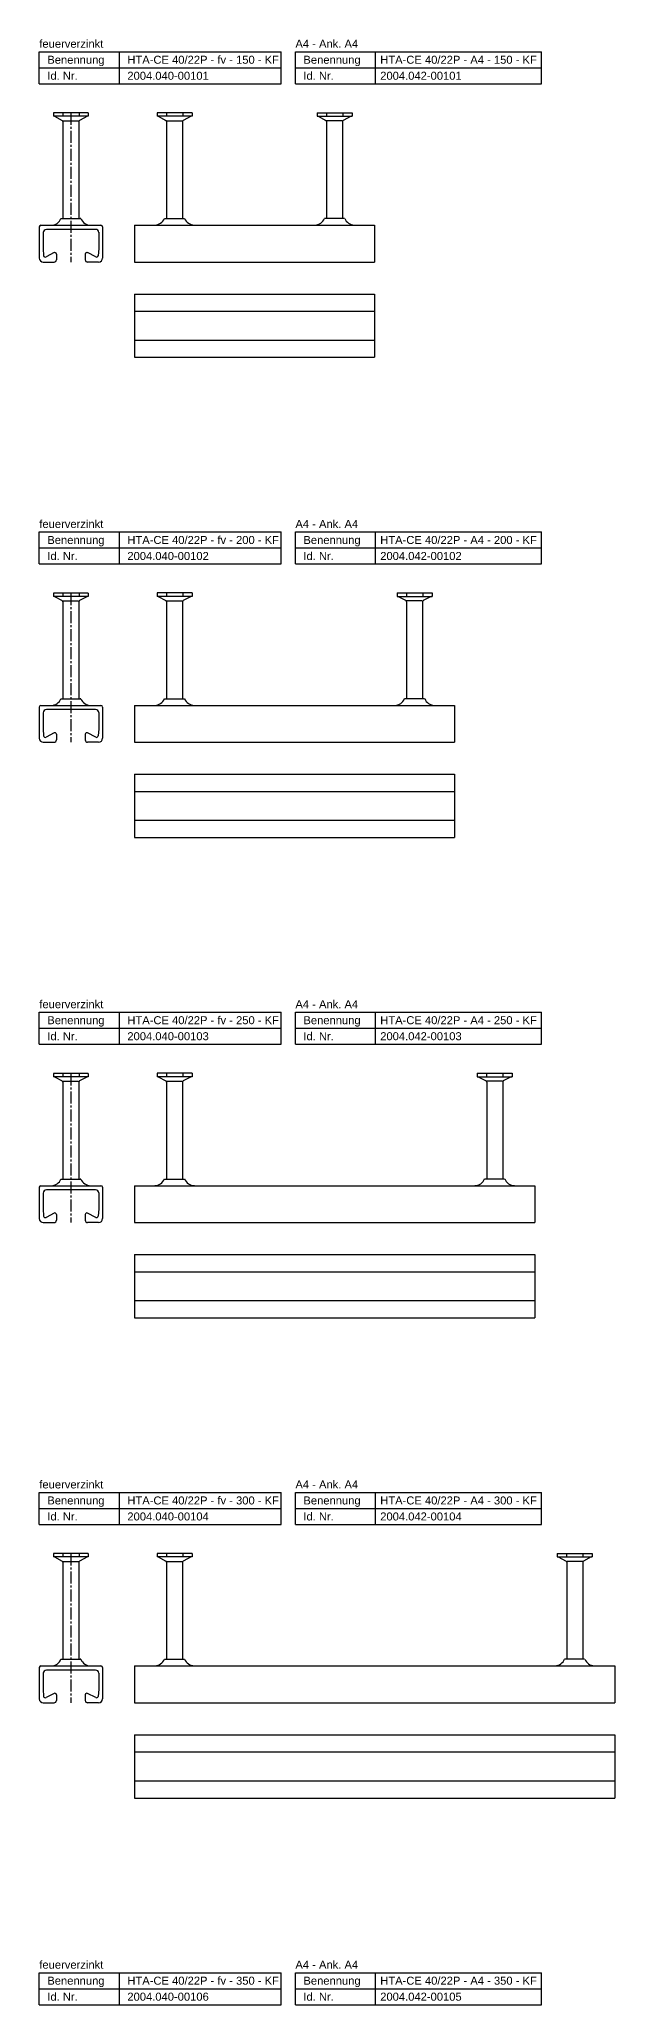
# Model space of a CAD drawing. Header units: millimetres. Extents: x 7205 to 13335, y -2256 to 2742.
# Drawn here: x 7205 to 7565, y 1515 to 2742 of the extents above; entities that cross this region are included whole.
import ezdxf

# ---------------------------------------------------------------- set-up
doc = ezdxf.new("R2010")
doc.units = ezdxf.units.MM
doc.header["$LTSCALE"] = 10
doc.header["$PDMODE"] = 35
doc.linetypes.add('MITTE2', pattern=[1.125, 0.75, -0.125, 0.125, -0.125])
doc.layers.get('DEFPOINTS').update_dxf_attribs({"linetype": 'CONTINUOUS'})
for name, color, linetype in [('ACHSEN', 1, 'MITTE2'), ('HALFEN', 2, 'CONTINUOUS'), ('TEXT3', 3, 'CONTINUOUS')]:
    doc.layers.add(name, color=color, linetype=linetype)
doc.styles.add('ARIAL50', font='arial.ttf', dxfattribs={"height": 5})

msp = doc.modelspace()

# ---------------------------------------------------------------- linework, layer by layer
at = {"layer": 'ACHSEN'}
for p, q in [((7225, 2696.5), (7225, 2603.3)), ((7225, 2396.5), (7225, 2303.3)), ((7225, 2096.5), (7225, 2003.3)), ((7225, 1796.5), (7225, 1703.3))]:
    msp.add_line(p, q, dxfattribs=at)
at = {"layer": 'DEFPOINTS', "color": 0, "linetype": 'ByBlock'}
for p in [(7231.3, 2630.5), (7231.3, 2630.5), (7231.3, 2330.5), (7231.3, 2330.5), (7231.3, 2030.5), (7231.3, 2030.5), (7231.3, 1730.5), (7231.3, 1730.5)]:
    msp.add_point(p, dxfattribs=at)
at = {"layer": 'HALFEN'}
for p, q in [((7205.3, 2734.7), (7356.5, 2734.7)), ((7205.3, 2714.7), (7205.3, 2734.7)), ((7255.3, 2714.7), (7255.3, 2734.7)), ((7356.5, 2714.7), (7356.5, 2734.7)), ((7365.3, 2714.7), (7365.3, 2734.7)), ((7365.3, 2734.7), (7519.1, 2734.7)), ((7415.3, 2714.7), (7415.3, 2734.7)), ((7519.1, 2714.7), (7519.1, 2734.7)), ((7205.3, 2724.7), (7356.5, 2724.7)), ((7205.3, 2714.7), (7356.5, 2714.7)), ((7365.3, 2724.7), (7519.1, 2724.7)), ((7365.3, 2714.7), (7519.1, 2714.7)), ((7214.1, 2696.5), (7214.1, 2694.4)), ((7235.9, 2696.5), (7214.1, 2696.5)), ((7235.9, 2694.4), (7214.1, 2694.4)), ((7214.7, 2694.4), (7219.6, 2691.8)), ((7220, 2696.5), (7220, 2694.5)), ((7220, 2691.1), (7220, 2630.5)), ((7220.2, 2691.6), (7229.8, 2691.6)), ((7230, 2691.1), (7230, 2630.5)), ((7230.1, 2696.5), (7230.1, 2694.5)), ((7235.4, 2694.4), (7230.5, 2691.8)), ((7235.9, 2696.5), (7235.9, 2694.4)), ((7278.9, 2696.6), (7278.9, 2694.4)), ((7300.7, 2696.6), (7278.9, 2696.6)), ((7300.7, 2694.4), (7278.9, 2694.4)), ((7279.5, 2694.4), (7284.4, 2691.8)), ((7284.7, 2696.5), (7284.7, 2694.5)), ((7284.8, 2691.1), (7284.8, 2630.5)), ((7285, 2691.6), (7294.5, 2691.6)), ((7294.8, 2691.1), (7294.8, 2630.5)), ((7294.9, 2696.5), (7294.9, 2694.5)), ((7300.1, 2694.4), (7295.2, 2691.8)), ((7300.7, 2696.6), (7300.7, 2694.4)), ((7378.9, 2696.6), (7378.9, 2694.4)), ((7378.9, 2696.6), (7400.7, 2696.6)), ((7378.9, 2694.4), (7400.7, 2694.4)), ((7379.5, 2694.4), (7384.4, 2691.8)), ((7384.7, 2696.5), (7384.7, 2694.5)), ((7384.8, 2691.1), (7384.8, 2630.5)), ((7394.6, 2691.6), (7385, 2691.6)), ((7394.8, 2691.1), (7394.8, 2630.5)), ((7394.9, 2696.5), (7394.9, 2694.5)), ((7400.1, 2694.4), (7395.2, 2691.8)), ((7400.7, 2696.6), (7400.7, 2694.4)), ((7218.8, 2630.5), (7231.3, 2630.5)), ((7283.5, 2630.5), (7296, 2630.5)), ((7396, 2630.5), (7383.5, 2630.5)), ((7205.3, 2625.3), (7205.3, 2605.8)), ((7206.3, 2626.3), (7243.8, 2626.3)), ((7207.7, 2621.7), (7207.7, 2611.8)), ((7240.4, 2623.7), (7209.7, 2623.7)), ((7242.4, 2621.9), (7242.4, 2611.8)), ((7244.8, 2625.3), (7244.8, 2605.8)), ((7264.8, 2626.3), (7264.8, 2603.3)), ((7264.8, 2626.3), (7414.8, 2626.3)), ((7414.8, 2626.3), (7414.8, 2603.3)), ((7207.7, 2611.8), (7208, 2607.3)), ((7207.8, 2603.3), (7214.5, 2603.3)), ((7214.6, 2609.2), (7209.5, 2606.5)), ((7216, 2608.3), (7216, 2604.8)), ((7234, 2608.3), (7234, 2604.8)), ((7240.6, 2606.5), (7235.5, 2609.2)), ((7242.3, 2603.3), (7235.5, 2603.3)), ((7242.4, 2611.8), (7242, 2607.3)), ((7264.8, 2603.3), (7414.8, 2603.3)), ((7264.8, 2583.3), (7264.8, 2543.8)), ((7264.8, 2583.3), (7414.8, 2583.3)), ((7414.8, 2583.3), (7414.8, 2543.8)), ((7264.8, 2572.6), (7414.8, 2572.6)), ((7264.8, 2554.6), (7414.8, 2554.6)), ((7264.8, 2543.8), (7414.8, 2543.8)), ((7205.3, 2434.7), (7356.5, 2434.7)), ((7205.3, 2414.7), (7205.3, 2434.7)), ((7255.3, 2414.7), (7255.3, 2434.7)), ((7356.5, 2414.7), (7356.5, 2434.7)), ((7365.3, 2414.7), (7365.3, 2434.7)), ((7365.3, 2434.7), (7519.1, 2434.7)), ((7415.3, 2414.7), (7415.3, 2434.7)), ((7519.1, 2414.7), (7519.1, 2434.7)), ((7205.3, 2424.7), (7356.5, 2424.7)), ((7365.3, 2424.7), (7519.1, 2424.7)), ((7205.3, 2414.7), (7356.5, 2414.7)), ((7365.3, 2414.7), (7519.1, 2414.7)), ((7214.1, 2396.5), (7214.1, 2394.4)), ((7235.9, 2396.5), (7214.1, 2396.5)), ((7235.9, 2394.4), (7214.1, 2394.4)), ((7214.7, 2394.4), (7219.6, 2391.8)), ((7220, 2396.5), (7220, 2394.5)), ((7230.1, 2396.5), (7230.1, 2394.5)), ((7235.4, 2394.4), (7230.5, 2391.8)), ((7235.9, 2396.5), (7235.9, 2394.4)), ((7278.9, 2396.6), (7278.9, 2394.4)), ((7300.7, 2396.6), (7278.9, 2396.6)), ((7300.7, 2394.4), (7278.9, 2394.4)), ((7279.5, 2394.4), (7284.4, 2391.8)), ((7284.7, 2396.5), (7284.7, 2394.5)), ((7294.9, 2396.5), (7294.9, 2394.5)), ((7300.1, 2394.4), (7295.2, 2391.8)), ((7300.7, 2396.6), (7300.7, 2394.4)), ((7428.9, 2396.6), (7428.9, 2394.4)), ((7428.9, 2396.6), (7450.7, 2396.6)), ((7428.9, 2394.4), (7450.7, 2394.4)), ((7429.5, 2394.4), (7434.4, 2391.8)), ((7434.7, 2396.5), (7434.7, 2394.5)), ((7444.9, 2396.5), (7444.9, 2394.5)), ((7450.1, 2394.4), (7445.2, 2391.8)), ((7450.7, 2396.6), (7450.7, 2394.4)), ((7220, 2391.1), (7220, 2330.5)), ((7220.2, 2391.6), (7229.8, 2391.6)), ((7230, 2391.1), (7230, 2330.5)), ((7284.8, 2391.1), (7284.8, 2330.5)), ((7285, 2391.6), (7294.5, 2391.6)), ((7294.8, 2391.1), (7294.8, 2330.5)), ((7434.8, 2391.1), (7434.8, 2330.5)), ((7444.6, 2391.6), (7435, 2391.6)), ((7444.8, 2391.1), (7444.8, 2330.5)), ((7205.3, 2325.3), (7205.3, 2305.8)), ((7206.3, 2326.3), (7243.8, 2326.3)), ((7207.7, 2321.7), (7207.7, 2311.8)), ((7240.4, 2323.7), (7209.7, 2323.7)), ((7218.8, 2330.5), (7231.3, 2330.5)), ((7242.4, 2321.9), (7242.4, 2311.8)), ((7244.8, 2325.3), (7244.8, 2305.8)), ((7264.8, 2326.3), (7264.8, 2303.3)), ((7264.8, 2326.3), (7464.8, 2326.3)), ((7283.5, 2330.5), (7296, 2330.5)), ((7446, 2330.5), (7433.5, 2330.5)), ((7464.8, 2326.3), (7464.8, 2303.3)), ((7207.7, 2311.8), (7208, 2307.3)), ((7214.6, 2309.2), (7209.5, 2306.5)), ((7216, 2308.3), (7216, 2304.8)), ((7234, 2308.3), (7234, 2304.8)), ((7240.6, 2306.5), (7235.5, 2309.2)), ((7242.4, 2311.8), (7242, 2307.3)), ((7207.8, 2303.3), (7214.5, 2303.3)), ((7242.3, 2303.3), (7235.5, 2303.3)), ((7264.8, 2303.3), (7464.8, 2303.3)), ((7264.8, 2283.3), (7264.8, 2243.8)), ((7264.8, 2283.3), (7464.8, 2283.3)), ((7264.8, 2272.6), (7464.8, 2272.6)), ((7464.8, 2283.3), (7464.8, 2243.8)), ((7264.8, 2254.6), (7464.8, 2254.6)), ((7264.8, 2243.8), (7464.8, 2243.8)), ((7205.3, 2134.7), (7356.5, 2134.7)), ((7205.3, 2114.7), (7205.3, 2134.7)), ((7205.3, 2124.7), (7356.5, 2124.7)), ((7255.3, 2114.7), (7255.3, 2134.7)), ((7356.5, 2114.7), (7356.5, 2134.7)), ((7365.3, 2114.7), (7365.3, 2134.7)), ((7365.3, 2134.7), (7519.1, 2134.7)), ((7365.3, 2124.7), (7519.1, 2124.7)), ((7415.3, 2114.7), (7415.3, 2134.7)), ((7519.1, 2114.7), (7519.1, 2134.7)), ((7205.3, 2114.7), (7356.5, 2114.7)), ((7365.3, 2114.7), (7519.1, 2114.7)), ((7214.1, 2096.5), (7214.1, 2094.4)), ((7235.9, 2096.5), (7214.1, 2096.5)), ((7235.9, 2094.4), (7214.1, 2094.4)), ((7214.7, 2094.4), (7219.6, 2091.8)), ((7220, 2096.5), (7220, 2094.5)), ((7220, 2091.1), (7220, 2030.5)), ((7220.2, 2091.6), (7229.8, 2091.6)), ((7230, 2091.1), (7230, 2030.5)), ((7230.1, 2096.5), (7230.1, 2094.5)), ((7235.4, 2094.4), (7230.5, 2091.8)), ((7235.9, 2096.5), (7235.9, 2094.4)), ((7278.9, 2096.6), (7278.9, 2094.4)), ((7300.7, 2096.6), (7278.9, 2096.6)), ((7300.7, 2094.4), (7278.9, 2094.4)), ((7279.5, 2094.4), (7284.4, 2091.8)), ((7284.7, 2096.5), (7284.7, 2094.5)), ((7284.8, 2091.1), (7284.8, 2030.5)), ((7285, 2091.6), (7294.5, 2091.6)), ((7294.8, 2091.1), (7294.8, 2030.5)), ((7294.9, 2096.5), (7294.9, 2094.5)), ((7300.1, 2094.4), (7295.2, 2091.8)), ((7300.7, 2096.6), (7300.7, 2094.4)), ((7478.9, 2096.6), (7478.9, 2094.4)), ((7478.9, 2096.6), (7500.7, 2096.6)), ((7478.9, 2094.4), (7500.7, 2094.4)), ((7479.5, 2094.4), (7484.4, 2091.8)), ((7484.7, 2096.5), (7484.7, 2094.5)), ((7484.8, 2091.1), (7484.8, 2030.5)), ((7494.6, 2091.6), (7485, 2091.6)), ((7494.8, 2091.1), (7494.8, 2030.5)), ((7494.9, 2096.5), (7494.9, 2094.5)), ((7500.1, 2094.4), (7495.2, 2091.8)), ((7500.7, 2096.6), (7500.7, 2094.4)), ((7206.3, 2026.3), (7243.8, 2026.3)), ((7218.8, 2030.5), (7231.3, 2030.5)), ((7264.8, 2026.3), (7264.8, 2003.3)), ((7264.8, 2026.3), (7514.8, 2026.3)), ((7283.5, 2030.5), (7296, 2030.5)), ((7496, 2030.5), (7483.5, 2030.5)), ((7514.8, 2026.3), (7514.8, 2003.3)), ((7205.3, 2025.3), (7205.3, 2005.8)), ((7207.7, 2021.7), (7207.7, 2011.8)), ((7240.4, 2023.7), (7209.7, 2023.7)), ((7242.4, 2021.9), (7242.4, 2011.8)), ((7244.8, 2025.3), (7244.8, 2005.8)), ((7207.7, 2011.8), (7208, 2007.3)), ((7207.8, 2003.3), (7214.5, 2003.3)), ((7214.6, 2009.2), (7209.5, 2006.5)), ((7216, 2008.3), (7216, 2004.8)), ((7234, 2008.3), (7234, 2004.8)), ((7240.6, 2006.5), (7235.5, 2009.2)), ((7242.3, 2003.3), (7235.5, 2003.3)), ((7242.4, 2011.8), (7242, 2007.3)), ((7264.8, 2003.3), (7514.8, 2003.3)), ((7264.8, 1983.3), (7264.8, 1943.8)), ((7264.8, 1983.3), (7514.8, 1983.3)), ((7514.8, 1983.3), (7514.8, 1943.8)), ((7264.8, 1972.6), (7514.8, 1972.6)), ((7264.8, 1954.6), (7514.8, 1954.6)), ((7264.8, 1943.8), (7514.8, 1943.8)), ((7205.3, 1834.7), (7356.5, 1834.7)), ((7205.3, 1814.7), (7205.3, 1834.7)), ((7255.3, 1814.7), (7255.3, 1834.7)), ((7356.5, 1814.7), (7356.5, 1834.7)), ((7365.3, 1814.7), (7365.3, 1834.7)), ((7365.3, 1834.7), (7519.1, 1834.7)), ((7415.3, 1814.7), (7415.3, 1834.7)), ((7519.1, 1814.7), (7519.1, 1834.7)), ((7205.3, 1824.7), (7356.5, 1824.7)), ((7365.3, 1824.7), (7519.1, 1824.7)), ((7205.3, 1814.7), (7356.5, 1814.7)), ((7365.3, 1814.7), (7519.1, 1814.7)), ((7214.1, 1796.5), (7214.1, 1794.4)), ((7235.9, 1796.5), (7214.1, 1796.5)), ((7235.9, 1794.4), (7214.1, 1794.4)), ((7214.7, 1794.4), (7219.6, 1791.8)), ((7220, 1796.5), (7220, 1794.5)), ((7230.1, 1796.5), (7230.1, 1794.5)), ((7235.4, 1794.4), (7230.5, 1791.8)), ((7235.9, 1796.5), (7235.9, 1794.4)), ((7278.9, 1796.6), (7278.9, 1794.4)), ((7300.7, 1796.6), (7278.9, 1796.6)), ((7300.7, 1794.4), (7278.9, 1794.4)), ((7279.5, 1794.4), (7284.4, 1791.8)), ((7284.7, 1796.5), (7284.7, 1794.5)), ((7294.9, 1796.5), (7294.9, 1794.5)), ((7300.1, 1794.4), (7295.2, 1791.8)), ((7300.7, 1796.6), (7300.7, 1794.4)), ((7528.9, 1796.6), (7528.9, 1794.4)), ((7528.9, 1796.6), (7550.7, 1796.6)), ((7528.9, 1794.4), (7550.7, 1794.4)), ((7529.5, 1794.4), (7534.4, 1791.8)), ((7534.7, 1796.5), (7534.7, 1794.5)), ((7544.9, 1796.5), (7544.9, 1794.5)), ((7550.1, 1794.4), (7545.2, 1791.8)), ((7550.7, 1796.6), (7550.7, 1794.4)), ((7220, 1791.1), (7220, 1730.5)), ((7220.2, 1791.6), (7229.8, 1791.6)), ((7230, 1791.1), (7230, 1730.5)), ((7284.8, 1791.1), (7284.8, 1730.5)), ((7285, 1791.6), (7294.5, 1791.6)), ((7294.8, 1791.1), (7294.8, 1730.5)), ((7534.8, 1791.1), (7534.8, 1730.5)), ((7544.6, 1791.6), (7535, 1791.6)), ((7544.8, 1791.1), (7544.8, 1730.5)), ((7205.3, 1725.3), (7205.3, 1705.8)), ((7206.3, 1726.3), (7243.8, 1726.3)), ((7207.7, 1721.7), (7207.7, 1711.8)), ((7240.4, 1723.7), (7209.7, 1723.7)), ((7218.8, 1730.5), (7231.3, 1730.5)), ((7242.4, 1721.9), (7242.4, 1711.8)), ((7244.8, 1725.3), (7244.8, 1705.8)), ((7264.8, 1726.3), (7264.8, 1703.3)), ((7264.8, 1726.3), (7564.8, 1726.3)), ((7283.5, 1730.5), (7296, 1730.5)), ((7546, 1730.5), (7533.5, 1730.5)), ((7564.8, 1726.3), (7564.8, 1703.3)), ((7207.7, 1711.8), (7208, 1707.3)), ((7214.6, 1709.2), (7209.5, 1706.5)), ((7216, 1708.3), (7216, 1704.8)), ((7234, 1708.3), (7234, 1704.8)), ((7240.6, 1706.5), (7235.5, 1709.2)), ((7242.4, 1711.8), (7242, 1707.3)), ((7207.8, 1703.3), (7214.5, 1703.3)), ((7242.3, 1703.3), (7235.5, 1703.3)), ((7264.8, 1703.3), (7564.8, 1703.3)), ((7264.8, 1683.3), (7264.8, 1643.8)), ((7264.8, 1683.3), (7564.8, 1683.3)), ((7564.8, 1683.3), (7564.8, 1643.8)), ((7264.8, 1672.6), (7564.8, 1672.6)), ((7264.8, 1654.6), (7564.8, 1654.6)), ((7264.8, 1643.8), (7564.8, 1643.8)), ((7205.3, 1534.7), (7356.5, 1534.7)), ((7205.3, 1514.7), (7205.3, 1534.7)), ((7205.3, 1524.7), (7356.5, 1524.7)), ((7255.3, 1514.7), (7255.3, 1534.7)), ((7356.5, 1514.7), (7356.5, 1534.7)), ((7365.3, 1514.7), (7365.3, 1534.7)), ((7365.3, 1534.7), (7519.1, 1534.7)), ((7365.3, 1524.7), (7519.1, 1524.7)), ((7415.3, 1514.7), (7415.3, 1534.7)), ((7519.1, 1514.7), (7519.1, 1534.7)), ((7205.3, 1514.7), (7356.5, 1514.7)), ((7365.3, 1514.7), (7519.1, 1514.7))]:
    msp.add_line(p, q, dxfattribs=at)
for centre, radius, start, end in [((7219.2, 2691.1), 0.8, 0, 62.3005), ((7230.8, 2691.1), 0.8, 117.6995, 180), ((7284, 2691.1), 0.8, 0, 62.3005), ((7295.6, 2691.1), 0.8, 117.6995, 180), ((7384, 2691.1), 0.8, 0, 62.3005), ((7395.6, 2691.1), 0.8, 117.6995, 180), ((7212.6, 2633), 6.7, 270.9954, 338.0812), ((7237.5, 2633), 6.7, 201.9188, 269.0046), ((7277.3, 2633.1), 6.7, 270.9954, 338.0812), ((7302.3, 2633.1), 6.7, 201.9188, 269.0046), ((7377.3, 2633.1), 6.7, 270.9954, 338.0812), ((7402.3, 2633.1), 6.7, 201.9188, 269.0046), ((7206.3, 2625.3), 1, 90, 180), ((7209.7, 2621.7), 2, 90, 180), ((7240.4, 2621.7), 2, 4.4416, 90), ((7243.8, 2625.3), 1, 0, 90), ((7207.8, 2605.8), 2.5, 180, 270), ((7209, 2607.4), 1, 184.4163, 298.6582), ((7214.5, 2604.8), 1.5, 270, 0), ((7215, 2608.3), 1, 0, 118.6582), ((7235, 2608.3), 1, 61.3418, 180), ((7235.5, 2604.8), 1.5, 180, 270), ((7241, 2607.4), 1, 241.3418, 355.5837), ((7242.3, 2605.8), 2.5, 270, 0), ((7219.2, 2391.1), 0.8, 0, 62.3005), ((7230.8, 2391.1), 0.8, 117.6995, 180), ((7284, 2391.1), 0.8, 0, 62.3005), ((7295.6, 2391.1), 0.8, 117.6995, 180), ((7434, 2391.1), 0.8, 0, 62.3005), ((7445.6, 2391.1), 0.8, 117.6995, 180), ((7206.3, 2325.3), 1, 90, 180), ((7209.7, 2321.7), 2, 90, 180), ((7212.6, 2333), 6.7, 270.9954, 338.0812), ((7237.5, 2333), 6.7, 201.9188, 269.0046), ((7240.4, 2321.7), 2, 4.4416, 90), ((7243.8, 2325.3), 1, 0, 90), ((7277.3, 2333.1), 6.7, 270.9954, 338.0812), ((7302.3, 2333.1), 6.7, 201.9188, 269.0046), ((7427.3, 2333.1), 6.7, 270.9954, 338.0812), ((7452.3, 2333.1), 6.7, 201.9188, 269.0046), ((7215, 2308.3), 1, 0, 118.6582), ((7235, 2308.3), 1, 61.3418, 180), ((7207.8, 2305.8), 2.5, 180, 270), ((7209, 2307.4), 1, 184.4163, 298.6582), ((7214.5, 2304.8), 1.5, 270, 0), ((7235.5, 2304.8), 1.5, 180, 270), ((7241, 2307.4), 1, 241.3418, 355.5837), ((7242.3, 2305.8), 2.5, 270, 0), ((7219.2, 2091.1), 0.8, 0, 62.3005), ((7230.8, 2091.1), 0.8, 117.6995, 180), ((7284, 2091.1), 0.8, 0, 62.3005), ((7295.6, 2091.1), 0.8, 117.6995, 180), ((7484, 2091.1), 0.8, 0, 62.3005), ((7495.6, 2091.1), 0.8, 117.6995, 180), ((7206.3, 2025.3), 1, 90, 180), ((7212.6, 2033), 6.7, 270.9954, 338.0812), ((7237.5, 2033), 6.7, 201.9188, 269.0046), ((7243.8, 2025.3), 1, 0, 90), ((7277.3, 2033.1), 6.7, 270.9954, 338.0812), ((7302.3, 2033.1), 6.7, 201.9188, 269.0046), ((7477.3, 2033.1), 6.7, 270.9954, 338.0812), ((7502.3, 2033.1), 6.7, 201.9188, 269.0046), ((7209.7, 2021.7), 2, 90, 180), ((7240.4, 2021.7), 2, 4.4416, 90), ((7207.8, 2005.8), 2.5, 180, 270), ((7209, 2007.4), 1, 184.4163, 298.6582), ((7214.5, 2004.8), 1.5, 270, 0), ((7215, 2008.3), 1, 0, 118.6582), ((7235, 2008.3), 1, 61.3418, 180), ((7235.5, 2004.8), 1.5, 180, 270), ((7241, 2007.4), 1, 241.3418, 355.5837), ((7242.3, 2005.8), 2.5, 270, 0), ((7219.2, 1791.1), 0.8, 0, 62.3005), ((7230.8, 1791.1), 0.8, 117.6995, 180), ((7284, 1791.1), 0.8, 0, 62.3005), ((7295.6, 1791.1), 0.8, 117.6995, 180), ((7534, 1791.1), 0.8, 0, 62.3005), ((7545.6, 1791.1), 0.8, 117.6995, 180), ((7206.3, 1725.3), 1, 90, 180), ((7209.7, 1721.7), 2, 90, 180), ((7212.6, 1733), 6.7, 270.9954, 338.0812), ((7237.5, 1733), 6.7, 201.9188, 269.0046), ((7240.4, 1721.7), 2, 4.4416, 90), ((7243.8, 1725.3), 1, 0, 90), ((7277.3, 1733.1), 6.7, 270.9954, 338.0812), ((7302.3, 1733.1), 6.7, 201.9188, 269.0046), ((7527.3, 1733.1), 6.7, 270.9954, 338.0812), ((7552.3, 1733.1), 6.7, 201.9188, 269.0046), ((7209, 1707.4), 1, 184.4163, 298.6582), ((7215, 1708.3), 1, 0, 118.6582), ((7235, 1708.3), 1, 61.3418, 180), ((7241, 1707.4), 1, 241.3418, 355.5837), ((7207.8, 1705.8), 2.5, 180, 270), ((7214.5, 1704.8), 1.5, 270, 0), ((7235.5, 1704.8), 1.5, 180, 270), ((7242.3, 1705.8), 2.5, 270, 0)]:
    msp.add_arc(centre, radius, start, end, dxfattribs=at)
at = {"layer": 'TEXT3'}
for p, q in [((7218.8, 2630.5), (7219.3, 2630.5)), ((7231.3, 2630.5), (7230.8, 2630.5)), ((7283.5, 2630.5), (7284.1, 2630.5)), ((7396, 2630.5), (7395.5, 2630.5)), ((7218.8, 2330.5), (7219.3, 2330.5)), ((7231.3, 2330.5), (7230.8, 2330.5)), ((7283.5, 2330.5), (7284.1, 2330.5)), ((7446, 2330.5), (7445.5, 2330.5)), ((7218.8, 2030.5), (7219.3, 2030.5)), ((7231.3, 2030.5), (7230.8, 2030.5)), ((7283.5, 2030.5), (7284.1, 2030.5)), ((7496, 2030.5), (7495.5, 2030.5)), ((7218.8, 1730.5), (7219.3, 1730.5)), ((7231.3, 1730.5), (7230.8, 1730.5)), ((7283.5, 1730.5), (7284.1, 1730.5)), ((7546, 1730.5), (7545.5, 1730.5))]:
    msp.add_line(p, q, dxfattribs=at)

# ---------------------------------------------------------------- texts
at = {"layer": 'HALFEN', "style": 'ARIAL50'}
for s, p in [('feuerverzinkt', (7205.3, 2737.2)), ('A4 - Ank. A4', (7365.3, 2737.2)), ('Benennung', (7210.3, 2727.2)), ('HTA-CE 40/22P - fv - 150 - KF', (7260.3, 2727.2)), ('Benennung', (7370.3, 2727.2)), ('HTA-CE 40/22P - A4 - 150 - KF', (7418.3, 2727.2)), ('Id. Nr.', (7210.3, 2717.2)), ('2004.040-00101', (7260.3, 2717.2)), ('Id. Nr.', (7370.3, 2717.2)), ('2004.042-00101', (7418.3, 2717.2)), ('feuerverzinkt', (7205.3, 2437.2)), ('Benennung', (7210.3, 2427.2)), ('HTA-CE 40/22P - fv - 200 - KF', (7260.3, 2427.2)), ('A4 - Ank. A4', (7365.3, 2437.2)), ('Benennung', (7370.3, 2427.2)), ('HTA-CE 40/22P - A4 - 200 - KF', (7418.3, 2427.2)), ('Id. Nr.', (7210.3, 2417.2)), ('2004.040-00102', (7260.3, 2417.2)), ('Id. Nr.', (7370.3, 2417.2)), ('2004.042-00102', (7418.3, 2417.2)), ('feuerverzinkt', (7205.3, 2137.2)), ('A4 - Ank. A4', (7365.3, 2137.2)), ('Benennung', (7210.3, 2127.2)), ('HTA-CE 40/22P - fv - 250 - KF', (7260.3, 2127.2)), ('Benennung', (7370.3, 2127.2)), ('HTA-CE 40/22P - A4 - 250 - KF', (7418.3, 2127.2)), ('Id. Nr.', (7210.3, 2117.2)), ('2004.040-00103', (7260.3, 2117.2)), ('Id. Nr.', (7370.3, 2117.2)), ('2004.042-00103', (7418.3, 2117.2)), ('feuerverzinkt', (7205.3, 1837.2)), ('A4 - Ank. A4', (7365.3, 1837.2)), ('Benennung', (7210.3, 1827.2)), ('HTA-CE 40/22P - fv - 300 - KF', (7260.3, 1827.2)), ('Benennung', (7370.3, 1827.2)), ('HTA-CE 40/22P - A4 - 300 - KF', (7418.3, 1827.2)), ('Id. Nr.', (7210.3, 1817.2)), ('2004.040-00104', (7260.3, 1817.2)), ('Id. Nr.', (7370.3, 1817.2)), ('2004.042-00104', (7418.3, 1817.2)), ('feuerverzinkt', (7205.3, 1537.2)), ('A4 - Ank. A4', (7365.3, 1537.2)), ('Benennung', (7210.3, 1527.2)), ('Id. Nr.', (7210.3, 1517.2)), ('HTA-CE 40/22P - fv - 350 - KF', (7260.3, 1527.2)), ('Benennung', (7370.3, 1527.2)), ('Id. Nr.', (7370.3, 1517.2)), ('HTA-CE 40/22P - A4 - 350 - KF', (7418.3, 1527.2)), ('2004.040-00106', (7260.3, 1517.2)), ('2004.042-00105', (7418.3, 1517.2))]:
    msp.add_text(s, height=5, dxfattribs=at).set_placement(p)

doc.saveas('drawing.dxf')
